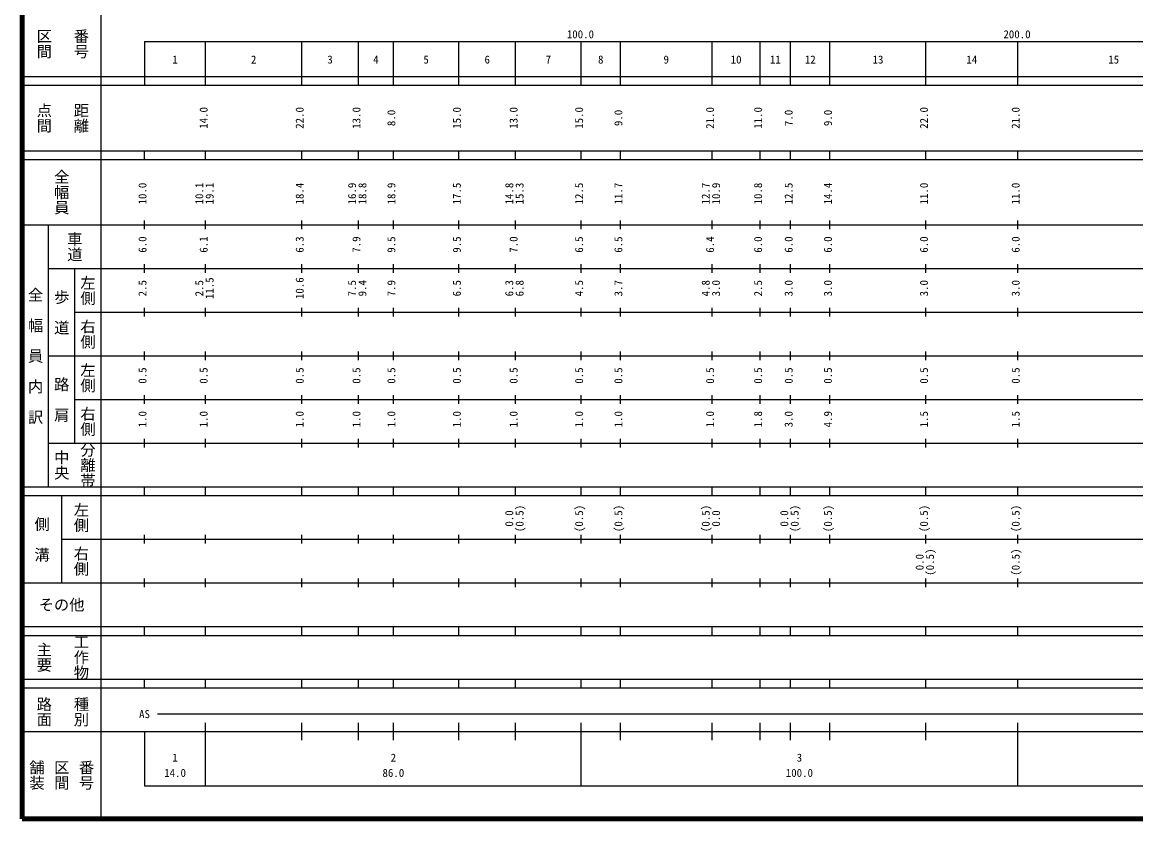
# Model space of a CAD drawing. Units: millimetres on the paper, enlarged 1000 times. Extents: x 40000 to 680000, y 20000 to 380000.
# Drawn here: x 40000 to 295040, y 20000 to 202409 of the extents above; entities that cross this region are included whole.
import ezdxf
from ezdxf.enums import TextEntityAlignment as Align

# ---------------------------------------------------------------- set-up
doc = ezdxf.new("R2010")
doc.units = ezdxf.units.MM
doc.header["$LTSCALE"] = 1000
doc.layers.add('M-TTL', color=2, linetype='Continuous', lineweight=140)
doc.layers.add('M-TTL-BAND', color=7, linetype='Continuous', lineweight=25)
doc.styles.add('@ＭＳ ゴシック', font='')
doc.styles.add('ＭＳ ゴシック', font='')
doc.styles.get('@ＭＳ ゴシック').set_extended_font_data('@MS Gothic')
doc.styles.get('ＭＳ ゴシック').set_extended_font_data('MS Gothic')

msp = doc.modelspace()

# ---------------------------------------------------------------- linework, layer by layer
at = {"layer": 'M-TTL'}
for p, q in [((40000, 380000), (40000, 20000)), ((40000, 20000), (680000, 20000))]:
    msp.add_line(p, q, dxfattribs=at)
at = {"layer": 'M-TTL-BAND'}
for p, q in [((58000, 370000), (58000, 20000)), ((68000, 198000), (579000, 198000)), ((68000, 198000), (68000, 188000)), ((82000, 188000), (82000, 198000)), ((104000, 188000), (104000, 198000)), ((117000, 188000), (117000, 198000)), ((125000, 188000), (125000, 198000)), ((140000, 188000), (140000, 198000)), ((153000, 188000), (153000, 198000)), ((168000, 188000), (168000, 198000)), ((177000, 188000), (177000, 198000)), ((198000, 188000), (198000, 198000)), ((209000, 188000), (209000, 198000)), ((216000, 188000), (216000, 198000)), ((225000, 188000), (225000, 198000)), ((247000, 188000), (247000, 198000)), ((268000, 188000), (268000, 198000)), ((40000, 190000), (579000, 190000)), ((40000, 188000), (579000, 188000)), ((40000, 173000), (579000, 173000)), ((40000, 171000), (579000, 171000)), ((68000, 171000), (68000, 173000)), ((82000, 171000), (82000, 173000)), ((104000, 171000), (104000, 173000)), ((117000, 171000), (117000, 173000)), ((125000, 171000), (125000, 173000)), ((140000, 171000), (140000, 173000)), ((153000, 171000), (153000, 173000)), ((168000, 171000), (168000, 173000)), ((177000, 171000), (177000, 173000)), ((198000, 171000), (198000, 173000)), ((209000, 171000), (209000, 173000)), ((216000, 171000), (216000, 173000)), ((225000, 171000), (225000, 173000)), ((247000, 171000), (247000, 173000)), ((268000, 171000), (268000, 173000)), ((40000, 156000), (579000, 156000)), ((46000, 96000), (46000, 156000)), ((68000, 155000), (68000, 157000)), ((82000, 155000), (82000, 157000)), ((104000, 155000), (104000, 157000)), ((117000, 155000), (117000, 157000)), ((125000, 155000), (125000, 157000)), ((140000, 155000), (140000, 157000)), ((153000, 155000), (153000, 157000)), ((168000, 155000), (168000, 157000)), ((177000, 155000), (177000, 157000)), ((198000, 155000), (198000, 157000)), ((209000, 155000), (209000, 157000)), ((216000, 155000), (216000, 157000)), ((225000, 155000), (225000, 157000)), ((247000, 155000), (247000, 157000)), ((268000, 155000), (268000, 157000)), ((46000, 146000), (579000, 146000)), ((52000, 146000), (52000, 106000)), ((68000, 145000), (68000, 147000)), ((82000, 145000), (82000, 147000)), ((104000, 145000), (104000, 147000)), ((117000, 145000), (117000, 147000)), ((125000, 145000), (125000, 147000)), ((140000, 145000), (140000, 147000)), ((153000, 145000), (153000, 147000)), ((168000, 145000), (168000, 147000)), ((177000, 145000), (177000, 147000)), ((198000, 145000), (198000, 147000)), ((209000, 145000), (209000, 147000)), ((216000, 145000), (216000, 147000)), ((225000, 145000), (225000, 147000)), ((247000, 145000), (247000, 147000)), ((268000, 145000), (268000, 147000)), ((52000, 136000), (579000, 136000)), ((68000, 135000), (68000, 137000)), ((82000, 135000), (82000, 137000)), ((104000, 135000), (104000, 137000)), ((117000, 135000), (117000, 137000)), ((125000, 135000), (125000, 137000)), ((140000, 135000), (140000, 137000)), ((153000, 135000), (153000, 137000)), ((168000, 135000), (168000, 137000)), ((177000, 135000), (177000, 137000)), ((198000, 135000), (198000, 137000)), ((209000, 135000), (209000, 137000)), ((216000, 135000), (216000, 137000)), ((225000, 135000), (225000, 137000)), ((247000, 135000), (247000, 137000)), ((268000, 135000), (268000, 137000)), ((46000, 126000), (579000, 126000)), ((68000, 125000), (68000, 127000)), ((82000, 125000), (82000, 127000)), ((104000, 125000), (104000, 127000)), ((117000, 125000), (117000, 127000)), ((125000, 125000), (125000, 127000)), ((140000, 125000), (140000, 127000)), ((153000, 125000), (153000, 127000)), ((168000, 125000), (168000, 127000)), ((177000, 125000), (177000, 127000)), ((198000, 125000), (198000, 127000)), ((209000, 125000), (209000, 127000)), ((216000, 125000), (216000, 127000)), ((225000, 125000), (225000, 127000)), ((247000, 125000), (247000, 127000)), ((268000, 125000), (268000, 127000)), ((52000, 116000), (579000, 116000)), ((68000, 115000), (68000, 117000)), ((82000, 115000), (82000, 117000)), ((104000, 115000), (104000, 117000)), ((117000, 115000), (117000, 117000)), ((125000, 115000), (125000, 117000)), ((140000, 115000), (140000, 117000)), ((153000, 115000), (153000, 117000)), ((168000, 115000), (168000, 117000)), ((177000, 115000), (177000, 117000)), ((198000, 115000), (198000, 117000)), ((209000, 115000), (209000, 117000)), ((216000, 115000), (216000, 117000)), ((225000, 115000), (225000, 117000)), ((247000, 115000), (247000, 117000)), ((268000, 115000), (268000, 117000)), ((46000, 106000), (579000, 106000)), ((68000, 105000), (68000, 107000)), ((82000, 105000), (82000, 107000)), ((104000, 105000), (104000, 107000)), ((117000, 105000), (117000, 107000)), ((125000, 105000), (125000, 107000)), ((140000, 105000), (140000, 107000)), ((153000, 105000), (153000, 107000)), ((168000, 105000), (168000, 107000)), ((177000, 105000), (177000, 107000)), ((198000, 105000), (198000, 107000)), ((209000, 105000), (209000, 107000)), ((216000, 105000), (216000, 107000)), ((225000, 105000), (225000, 107000)), ((247000, 105000), (247000, 107000)), ((268000, 105000), (268000, 107000)), ((40000, 96000), (579000, 96000)), ((68000, 94000), (68000, 96000)), ((82000, 94000), (82000, 96000)), ((104000, 94000), (104000, 96000)), ((117000, 94000), (117000, 96000)), ((125000, 94000), (125000, 96000)), ((140000, 94000), (140000, 96000)), ((153000, 94000), (153000, 96000)), ((168000, 94000), (168000, 96000)), ((177000, 94000), (177000, 96000)), ((198000, 94000), (198000, 96000)), ((209000, 94000), (209000, 96000)), ((216000, 94000), (216000, 96000)), ((225000, 94000), (225000, 96000)), ((247000, 94000), (247000, 96000)), ((268000, 94000), (268000, 96000)), ((40000, 94000), (579000, 94000)), ((49000, 94000), (49000, 74000)), ((68000, 83000), (68000, 85000)), ((82000, 83000), (82000, 85000)), ((104000, 83000), (104000, 85000)), ((117000, 83000), (117000, 85000)), ((125000, 83000), (125000, 85000)), ((140000, 83000), (140000, 85000)), ((153000, 83000), (153000, 85000)), ((168000, 83000), (168000, 85000)), ((177000, 83000), (177000, 85000)), ((198000, 83000), (198000, 85000)), ((209000, 83000), (209000, 85000)), ((216000, 83000), (216000, 85000)), ((225000, 83000), (225000, 85000)), ((247000, 83000), (247000, 85000)), ((268000, 83000), (268000, 85000)), ((49000, 84000), (579000, 84000)), ((40000, 74000), (579000, 74000)), ((68000, 73000), (68000, 75000)), ((82000, 73000), (82000, 75000)), ((104000, 73000), (104000, 75000)), ((117000, 73000), (117000, 75000)), ((125000, 73000), (125000, 75000)), ((140000, 73000), (140000, 75000)), ((153000, 73000), (153000, 75000)), ((168000, 73000), (168000, 75000)), ((177000, 73000), (177000, 75000)), ((198000, 73000), (198000, 75000)), ((209000, 73000), (209000, 75000)), ((216000, 73000), (216000, 75000)), ((225000, 73000), (225000, 75000)), ((247000, 73000), (247000, 75000)), ((268000, 73000), (268000, 75000)), ((40000, 64000), (579000, 64000)), ((68000, 62000), (68000, 64000)), ((82000, 62000), (82000, 64000)), ((104000, 62000), (104000, 64000)), ((117000, 62000), (117000, 64000)), ((125000, 62000), (125000, 64000)), ((140000, 62000), (140000, 64000)), ((153000, 62000), (153000, 64000)), ((168000, 62000), (168000, 64000)), ((177000, 62000), (177000, 64000)), ((198000, 62000), (198000, 64000)), ((209000, 62000), (209000, 64000)), ((216000, 62000), (216000, 64000)), ((225000, 62000), (225000, 64000)), ((247000, 62000), (247000, 64000)), ((268000, 62000), (268000, 64000)), ((40000, 62000), (579000, 62000)), ((40000, 52000), (579000, 52000)), ((68000, 50000), (68000, 52000)), ((82000, 50000), (82000, 52000)), ((104000, 50000), (104000, 52000)), ((117000, 50000), (117000, 52000)), ((125000, 50000), (125000, 52000)), ((140000, 50000), (140000, 52000)), ((153000, 50000), (153000, 52000)), ((168000, 50000), (168000, 52000)), ((177000, 50000), (177000, 52000)), ((198000, 50000), (198000, 52000)), ((209000, 50000), (209000, 52000)), ((216000, 50000), (216000, 52000)), ((225000, 50000), (225000, 52000)), ((247000, 50000), (247000, 52000)), ((268000, 50000), (268000, 52000)), ((40000, 50000), (579000, 50000)), ((71000, 44000), (525000, 44000)), ((82000, 27500), (82000, 42000)), ((104000, 38000), (104000, 42000)), ((117000, 38000), (117000, 42000)), ((125000, 38000), (125000, 42000)), ((140000, 38000), (140000, 42000)), ((153000, 38000), (153000, 42000)), ((168000, 27500), (168000, 42000)), ((177000, 38000), (177000, 42000)), ((198000, 38000), (198000, 42000)), ((209000, 38000), (209000, 42000)), ((216000, 38000), (216000, 42000)), ((225000, 38000), (225000, 42000)), ((247000, 38000), (247000, 42000)), ((268000, 27500), (268000, 42000)), ((40000, 40000), (579000, 40000)), ((68000, 40000), (68000, 27500)), ((68000, 27500), (579000, 27500))]:
    msp.add_line(p, q, dxfattribs=at)

# ---------------------------------------------------------------- texts
at = {"layer": 'M-TTL-BAND', "style": '@ＭＳ ゴシック'}
for s, p in [('区間', (45000, 197500)), ('番号', (53500, 197500)), ('点間', (45000, 180500)), ('距離', (53500, 180500)), ('全幅員', (49000, 163500)), ('車道', (52000, 151000)), ('左側', (55000, 141000)), ('全\u3000幅\u3000員\u3000内\u3000訳', (43000, 126000)), ('歩\u3000道', (49000, 136000)), ('右側', (55000, 131000)), ('左側', (55000, 121000)), ('路\u3000肩', (49000, 116000)), ('右側', (55000, 111000)), ('分離帯', (55000, 101000)), ('中央', (49000, 101000)), ('左側', (53500, 89000)), ('側\u3000溝', (44500, 84000)), ('右側', (53500, 79000)), ('工作物', (53500, 57000)), ('主要', (45000, 57000)), ('路面', (45000, 44500)), ('種別', (53500, 44500)), ('舗装', (43333, 30000)), ('番号', (54667, 30000)), ('区間', (49000, 30000))]:
    msp.add_text(s, height=2566, rotation=270, dxfattribs=at).set_placement(p, align=Align.MIDDLE_CENTER)
at = {"layer": 'M-TTL-BAND', "style": 'ＭＳ ゴシック'}
for s, p in [('100.0', (167844, 198195)), ('200.0', (267844, 198195)), ('1', (75000, 192405)), ('2', (93000, 192405)), ('3', (110500, 192405)), ('4', (121000, 192405)), ('5', (132500, 192405)), ('6', (146500, 192405)), ('7', (160500, 192405)), ('8', (172500, 192405)), ('9', (187500, 192405)), ('10', (203500, 192405)), ('11', (212500, 192405)), ('12', (220500, 192405)), ('13', (236000, 192405)), ('14', (257500, 192405)), ('15', (290000, 192405)), ('AS', (68000, 42500)), ('1', (75000, 32523)), ('2', (125000, 32523)), ('3', (218000, 32523)), ('14.0', (75000, 29033)), ('86.0', (125000, 29033)), ('100.0', (218000, 29033))]:
    msp.add_text(s, height=1833, dxfattribs=at).set_placement(p, align=Align.BOTTOM_CENTER)
for s, p in [('14.0', (83000, 180500)), ('22.0', (105000, 180500)), ('13.0', (118000, 180500)), ('8.0', (126000, 180500)), ('15.0', (141000, 180500)), ('13.0', (154000, 180500)), ('15.0', (169000, 180500)), ('9.0', (178000, 180500)), ('21.0', (199000, 180500)), ('11.0', (210000, 180500)), ('7.0', (217000, 180500)), ('9.0', (226000, 180500)), ('22.0', (248000, 180500)), ('21.0', (269000, 180500)), ('10.0', (69000, 163174)), ('10.1', (82000, 163174)), ('19.1', (84370, 163174)), ('18.4', (105000, 163174)), ('16.9', (117000, 163174)), ('18.8', (119370, 163174)), ('18.9', (126000, 163174)), ('17.5', (141000, 163174)), ('14.8', (153000, 163174)), ('15.3', (155370, 163174)), ('12.5', (169000, 163174)), ('11.7', (178000, 163174)), ('12.7', (198000, 163174)), ('10.9', (200370, 163174)), ('10.8', (210000, 163174)), ('12.5', (217000, 163174)), ('14.4', (226000, 163174)), ('11.0', (248000, 163174)), ('11.0', (269000, 163174)), ('6.0', (69000, 151500)), ('6.1', (83000, 151500)), ('6.3', (105000, 151500)), ('7.9', (118000, 151500)), ('9.5', (126000, 151500)), ('9.5', (141000, 151500)), ('7.0', (154000, 151500)), ('6.5', (169000, 151500)), ('6.5', (178000, 151500)), ('6.4', (199000, 151500)), ('6.0', (210000, 151500)), ('6.0', (217000, 151500)), ('6.0', (226000, 151500)), ('6.0', (248000, 151500)), ('6.0', (269000, 151500)), ('2.5', (69000, 141500)), ('2.5', (82000, 141500)), ('11.5', (84370, 141500)), ('10.6', (105000, 141500)), ('7.5', (117000, 141500)), ('9.4', (119370, 141500)), ('7.9', (126000, 141500)), ('6.5', (141000, 141500)), ('6.3', (153000, 141500)), ('6.8', (155370, 141500)), ('4.5', (169000, 141500)), ('3.7', (178000, 141500)), ('4.8', (198000, 141500)), ('3.0', (200370, 141500)), ('2.5', (210000, 141500)), ('3.0', (217000, 141500)), ('3.0', (226000, 141500)), ('3.0', (248000, 141500)), ('3.0', (269000, 141500)), ('0.5', (69000, 121500)), ('0.5', (83000, 121500)), ('0.5', (105000, 121500)), ('0.5', (118000, 121500)), ('0.5', (126000, 121500)), ('0.5', (141000, 121500)), ('0.5', (154000, 121500)), ('0.5', (169000, 121500)), ('0.5', (178000, 121500)), ('0.5', (199000, 121500)), ('0.5', (210000, 121500)), ('0.5', (217000, 121500)), ('0.5', (226000, 121500)), ('0.5', (248000, 121500)), ('0.5', (269000, 121500)), ('1.0', (69000, 111500)), ('1.0', (83000, 111500)), ('1.0', (105000, 111500)), ('1.0', (118000, 111500)), ('1.0', (126000, 111500)), ('1.0', (141000, 111500)), ('1.0', (154000, 111500)), ('1.0', (169000, 111500)), ('1.0', (178000, 111500)), ('1.0', (199000, 111500)), ('1.8', (210000, 111500)), ('3.0', (217000, 111500)), ('4.9', (226000, 111500)), ('1.5', (248000, 111500)), ('1.5', (269000, 111500)), ('0.0', (153000, 88764)), ('(0.5)', (155370, 88764)), ('(0.5)', (169000, 88764)), ('(0.5)', (178000, 88764)), ('(0.5)', (198000, 88764)), ('0.0', (200370, 88764)), ('0.0', (216000, 88764)), ('(0.5)', (218370, 88764)), ('(0.5)', (226000, 88764)), ('(0.5)', (248000, 88764)), ('(0.5)', (269000, 88764)), ('0.0', (247000, 78764)), ('(0.5)', (249370, 78764)), ('(0.5)', (269000, 78764))]:
    msp.add_text(s, height=1833, rotation=90, dxfattribs=at).set_placement(p, align=Align.BOTTOM_CENTER)
msp.add_text('その他', height=2566, dxfattribs=at).set_placement((49000, 69000), align=Align.MIDDLE_CENTER)

doc.saveas('drawing.dxf')
